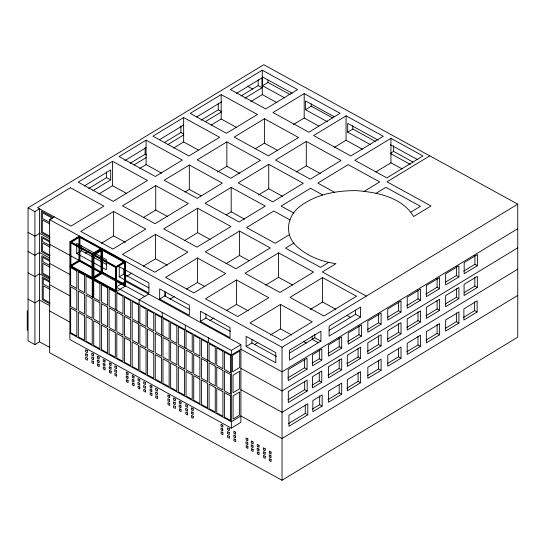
<?xml version="1.0" encoding="UTF-8"?>
<svg xmlns="http://www.w3.org/2000/svg" width="545" height="545" viewBox="0 0 545 545"><rect width="100%" height="100%" fill="white"/><g stroke="black" fill="none" stroke-linecap="round" stroke-linejoin="round"><path stroke-width="0.82" d="M34.9 344.617L34.9 211.603L39.519 208.796L39.519 341.81L34.9 344.617L28.061 340.857L28.061 207.849L263.773 64.719L517.75 204.143L517.75 337.151L282.038 480.281L49.629 352.697L49.629 219.683L54.248 216.883M146.087 140.174L119.069 156.579L155.352 176.498L182.371 160.087L146.087 140.174L146.087 164.59L139.69 168.48M221.188 94.585L190.225 113.387L226.482 133.287L257.444 114.484L221.188 94.585L221.188 119.008L211.106 125.125M183.645 117.522L152.913 136.182L188.924 155.952L219.655 137.292L183.645 117.522L183.645 141.945L173.637 148.015M262.274 70.182L230.392 89.543L265.708 108.925L297.584 89.571L262.274 70.182L262.274 94.605L250.68 101.642M112.536 161.306L78.214 182.146L113.183 201.337L147.497 180.497L112.536 161.306L112.536 185.729L98.952 193.972M124.757 160.639L146.087 147.688M196.772 116.923L221.747 101.758M159.46 139.718L183.645 125.037M236.36 93.433L262.084 77.812L262.084 87.765L244.937 98.175M84.257 185.988L110.696 169.938L110.696 179.884L92.834 190.73M88.726 188.475L106.588 177.629L106.588 171.825M130.119 163.337L145.127 154.228L145.127 147.593M164.481 142.477L180.913 132.496L180.913 125.868M201.132 120.22L218.279 109.811L218.279 103.175M240.999 96.015L258.146 85.606L258.146 79.802M284.769 97.957L262.547 85.756L267.983 82.452L267.983 80.061M134.002 164.978L146.087 157.634M205.39 121.644L221.747 111.711L218.279 109.811M167.996 144.486L183.645 134.983M39.519 233.362L34.9 236.162L28.061 232.408M304.192 93.59L272.997 112.536L308.872 132.224L340.066 113.285L304.192 93.59L304.192 118.013L293.312 124.621M264.393 118.749L234.207 137.081L268.365 155.829L298.558 137.504L264.393 118.749L264.393 143.172L255.053 148.839M226.856 141.884L197.229 159.876L230.801 178.304L260.428 160.312L226.856 141.884L226.856 166.3L217.462 172.009M189.319 164.992L164.181 180.259L197.201 198.38L222.34 183.12L189.319 164.992L189.319 189.415L185.014 192.031M155.747 185.627L122.468 205.84L155.053 223.722L188.332 203.517L155.747 185.627L155.747 210.05L143.451 217.516M113.626 211.474L80.776 231.414L112.904 249.051L145.753 229.111L113.626 211.474L113.626 235.89L101.486 243.261M240.897 344.624L231.353 350.415L116.058 287.126L125.602 281.329L240.897 344.624L240.897 422.355L231.353 428.145L69.896 339.515L69.896 241.844L79.441 236.053M71.804 241.251L73.957 239.95M75.387 239.078L77.533 237.777M79.468 236.619L79.468 261.178L70.877 266.389L70.877 241.83L79.468 236.619L101.54 248.738L92.957 253.95L92.977 297.352M102.521 248.724L92.48 254.808L92.48 278.236L70.4 266.117L70.4 242.689L79.945 236.891M327.552 121.835L305.459 109.709L311.243 106.2L311.243 103.809M79.441 255.006L76.716 253.514L81.362 250.693L81.362 245.604M85.061 253.234L89.346 250.632M100.314 248.629L78.964 236.905L78.964 260.34L70.373 265.551L92.452 277.671L91.976 277.957L91.976 254.529M70.4 266.117L79.945 260.326L79.945 237.715M79.965 260.892L80.442 260.599M92.452 253.677L101.036 248.459L101.036 249.024M102.542 249.283L93.958 254.501L116.031 266.621L124.621 261.402L102.542 249.283L102.521 272.153L102.044 272.439L124.621 284.837L125.098 284.545L102.521 272.153M346.061 115.84L313.6 135.555L350.81 155.979L383.271 136.27L346.061 115.84L346.061 140.263L334.521 147.273M306.283 141.421L275.538 160.087L310.282 179.162L341.02 160.496L306.283 141.421L306.283 165.844L296.276 171.92M268.733 164.331L238.172 182.888L272.725 201.854L303.293 183.297L268.733 164.331L268.733 188.747L258.548 194.933M231.196 187.398L205.049 203.271L239.126 221.978L265.272 206.105L231.196 187.398L231.196 211.821L226.114 214.907M197.631 208.224L163.663 228.846L196.97 247.137L230.944 226.509L197.631 208.224L197.631 232.64L184.619 240.543M155.516 234.357L122.475 254.42L154.814 272.173L187.855 252.11L155.516 234.357L155.516 258.78L143.308 266.192M93.168 277.235L101.513 272.166M93.672 277.514L101.54 272.732L93.774 268.467M93.672 278.079L101.54 273.297L101.54 250.135M93.454 278.788L102.521 273.283M115.554 267.472L93.481 255.353L93.481 278.788L115.554 290.907L115.554 267.472L125.602 261.389L125.602 285.955L116.058 291.745L116.058 267.186L69.896 241.844M116.031 290.614L93.958 278.495L93.958 255.067L102.542 249.848L125.118 262.247L116.535 267.459L116.535 291.459L116.031 291.18M370.641 144.752L347.676 132.149L352.819 129.022L352.819 125.834M119.246 276.86L119.246 266.682L148.901 282.964L148.901 293.135L119.246 276.86L123.797 274.101L123.797 269.012M126.787 276.226L131.815 273.168M115.554 286.847L116.031 286.561M390.935 138.355L354.809 160.291L386.855 177.888L422.981 155.952L390.935 138.355L390.935 162.778L375.764 171.988M239.521 231.032L205.233 251.858L236.005 268.746L270.293 247.927L239.521 231.032L239.521 255.455L225.95 263.698M197.447 258.037L165.557 277.405L193.802 292.91L225.698 273.549L197.447 258.037L197.447 282.46L186.574 289.061M148.676 294L139.139 299.791L139.139 304.417M393.579 145.822L393.579 151.401L390.261 153.411L410.31 164.42M159.678 299.055L159.678 288.877L189.326 305.159L189.326 315.33L159.678 299.055L164.801 295.942L164.801 291.704M169.904 299.185L174.257 296.541M289.313 234.732L275.211 243.295L246.565 227.572L273.801 211.031L290.09 219.969M363.965 191.472L379.702 181.921L348.194 164.624L317.783 183.086L334.65 192.351M429.787 155.85L387.025 181.812L431.013 205.956L413.628 216.515C402.156 197.283 377.283 192.235 356.532 190.648C336.245 190.437 314.976 194.402 298.762 207.332C287.392 216.74 284.633 233.219 294.899 244.555C305.745 255.639 320.821 261.552 335.972 263.671L322.327 271.955L366.308 296.099M293.966 243.002L285.498 248.139L320.521 267.363L328.86 262.302M376.03 193.318L385.887 187.33L420.461 206.303L410.971 212.066M278.563 252.88L244.991 273.263L279.966 292.461L313.538 272.078L278.563 252.88L278.563 277.303L265.708 285.11M236.489 279.966L205.458 298.81L237.763 316.55L268.801 297.706L236.489 279.966L236.489 304.389L226.386 310.527M200.369 321.393L200.369 311.215L230.024 327.497L230.024 337.668L200.369 321.393L205.921 318.021L205.921 313.784M209.791 320.603L214.117 317.973M322.572 277.603L289.974 297.393L323.928 316.032L356.525 296.242L322.572 277.603L322.572 302.025L310.255 309.499M280.491 304.437L250.005 322.947L281.731 340.366L312.217 321.857L280.491 304.437L280.491 328.86L270.327 335.032M246.115 346.504L246.115 336.333L275.77 352.608L275.77 362.786L246.115 346.504L251.94 342.969L251.94 339.576M254.358 344.726L257.989 342.519M282.038 480.281L282.038 347.267L517.75 204.143M289.129 353.337L314.799 337.757L314.799 334.439M329.105 330.352L355.544 314.295L355.544 310.153M320.923 341.122L289.484 360.211L289.484 350.258L320.923 331.169L320.923 341.122L314.799 337.757M360.558 317.054L329.119 336.142L329.119 326.189L360.558 307.101L360.558 317.054L355.544 314.295M517.75 228.702L282.038 371.826L240.897 349.243L231.353 355.04L69.896 266.41M287.889 377.91L304.56 367.793L304.56 359.312M312.176 363.147L319.329 358.801L319.329 350.019M328.036 353.473L339.201 346.695L339.201 337.948M347.812 341.47L358.978 334.685L358.978 325.937M367.425 329.562L378.591 322.776L378.591 314.029M387.345 317.463L398.511 310.684L398.511 301.93M406.815 305.636L417.988 298.858L417.988 290.11M425.945 294.028L437.11 287.242L437.11 278.495M445.231 282.31L456.403 275.532L456.403 266.778M463.761 271.063L474.927 264.284L474.927 255.53M341.708 348.071L328.451 356.123L328.451 344.985L341.708 336.933L341.708 348.071L339.201 346.695M361.485 336.061L348.228 344.113L348.228 332.981L361.485 324.929L361.485 336.061L358.978 334.685M381.098 324.152L367.834 332.205L367.834 321.073L381.098 313.021L381.098 324.152L378.591 322.776M401.018 312.06L387.761 320.113L387.761 308.974L401.018 300.922L401.018 312.06L398.511 310.684M420.495 300.234L407.231 308.286L407.231 297.154L420.495 289.095L420.495 300.234L417.988 298.858M439.617 288.618L426.36 296.678L426.36 285.539L439.617 277.487L439.617 288.618L437.11 287.242M458.91 276.908L445.647 284.96L445.647 273.822L458.91 265.769L458.91 276.908L456.403 275.532M477.434 265.66L464.177 273.713L464.177 262.574L477.434 254.522L477.434 265.66L474.927 264.284M307.067 369.169L288.223 380.608L288.223 369.585L307.067 358.147L307.067 369.169L304.56 367.793M321.836 360.177L312.537 365.824L312.537 354.652L321.836 349.004L321.836 360.177L319.329 358.801M517.75 247.832L282.038 390.956L240.897 368.372M328.036 375.232L339.201 368.454L339.201 359.7M346.913 363.767L358.079 356.989L358.079 348.241M367.425 351.314L378.591 344.535L378.591 335.788M387.345 339.222L398.511 332.436L398.511 323.689M406.815 327.395L417.988 320.617L417.988 311.863M425.945 315.787L437.11 309.001L437.11 300.254M445.231 304.069L456.403 297.291L456.403 288.537M464.36 292.454L474.831 286.098L474.831 277.351M287.992 399.819L304.662 389.695L304.662 381.221M312.101 385.179L319.261 380.832L319.261 372.051M341.708 369.83L328.451 377.883L328.451 366.744L341.708 358.692L341.708 369.83L339.201 368.454M360.592 358.365L347.329 366.417L347.329 355.286L360.592 347.226L360.592 358.365L358.079 356.989M381.098 345.911L367.834 353.964L367.834 342.832L381.098 334.773L381.098 345.911L378.591 344.535M401.018 333.819L387.761 341.872L387.761 330.733L401.018 322.681L401.018 333.819L398.511 332.436M420.495 321.993L407.231 330.045L407.231 318.907L420.495 310.854L420.495 321.993L417.988 320.617M439.617 310.377L426.36 318.43L426.36 307.298L439.617 299.246L439.617 310.377L437.11 309.001M458.91 298.667L445.647 306.719L445.647 295.581L458.91 287.528L458.91 298.667L456.403 297.291M477.345 287.474L464.081 295.526L464.081 284.388L477.345 276.335L477.345 287.474L474.831 286.098M307.169 391.072L288.325 402.517L288.325 391.494L307.169 380.049L307.169 391.072L304.662 389.695M321.768 382.209L312.462 387.863L312.462 376.684L321.768 371.036L321.768 382.209L319.261 380.832M517.75 269.175L282.038 412.299L240.897 389.716M288.605 423.56L305.268 413.444L305.268 404.962M312.503 409.05L319.663 404.703L319.663 395.922M328.036 399.621L339.201 392.836L339.201 384.886M346.913 388.156L358.079 381.377L358.079 372.623M367.425 375.703L378.591 368.924L378.591 360.17M387.345 363.61L398.511 356.825L398.511 348.078M406.815 351.784L417.988 344.999L417.988 336.251M425.945 340.169L437.11 333.39L437.11 324.636M445.231 328.458L456.403 321.673L456.403 312.925M463.461 317.388L474.627 310.609L474.627 301.855M307.782 414.82L288.939 426.258L288.939 415.236L307.782 403.797L307.782 414.82L305.268 413.444M322.17 406.08L312.864 411.727L312.864 400.555L322.17 394.907L322.17 406.08L319.663 404.703M341.708 394.219L328.451 402.271L328.451 391.133L341.708 383.081L341.708 394.219L339.201 392.836M360.592 382.754L347.329 390.806L347.329 379.667L360.592 371.615L360.592 382.754L358.079 381.377M381.098 370.3L367.834 378.353L367.834 367.214L381.098 359.162L381.098 370.3L378.591 368.924M401.018 358.201L387.761 366.254L387.761 355.122L401.018 347.07L401.018 358.201L398.511 356.825M420.495 346.382L407.231 354.434L407.231 343.296L420.495 335.243L420.495 346.382L417.988 344.999M439.617 334.766L426.36 342.819L426.36 331.68L439.617 323.628L439.617 334.766L437.11 333.39M458.91 323.049L445.647 331.108L445.647 319.97L458.91 311.917L458.91 323.049L456.403 321.673M477.141 311.985L463.877 320.038L463.877 308.899L477.141 300.847L477.141 311.985L474.627 310.609M517.75 295.41L282.038 438.541L240.897 415.958L231.353 421.748L69.896 333.118M390.261 144.65L417.77 159.746M378.046 140.058L347.676 123.388L347.676 132.149M292.181 93.256L262.547 76.988L262.547 85.756M334.18 116.712L305.459 100.948L305.459 109.709M267.983 82.452L290.206 94.653M311.243 106.2L332.722 117.992M352.819 129.022L375.784 141.632M393.579 151.401L412.838 161.974M258.146 85.606L262.084 87.765M390.935 162.778L402.115 168.916M346.061 140.263L362.432 149.248M247.444 86.171L252.648 89.026M262.274 94.605L276.989 102.678M304.192 118.013L318.839 126.052M221.188 119.008L236.728 127.537M306.283 165.844L320.324 173.555M264.393 143.172L277.766 150.509M322.701 194.94L310.527 188.257L281.138 206.099L293.898 213.102M180.913 132.496L183.781 134.07M183.645 141.945L198.346 150.011M268.733 188.747L282.705 196.418M226.856 166.3L239.541 173.262M145.127 154.228L146.51 154.984M146.087 164.59L161.64 173.126M231.196 211.821L244.528 219.138M189.319 189.415L201.064 195.859M106.588 177.629L110.696 179.884M112.536 185.729L126.672 193.489M239.521 255.455L249.045 260.68M197.631 232.64L210.213 239.548M278.563 277.303L292.699 285.062M155.747 210.05L167.594 216.556M322.572 302.025L335.856 309.315M346.927 315.392L350.619 317.422M318.348 342.682L312.217 339.317L312.217 336.006M155.516 258.78L167.274 265.231M113.626 235.89L125.309 242.307M197.447 282.46L204.879 286.541M236.489 304.389L248.241 310.841M280.491 328.86L291.555 334.937M303.367 341.415L306.317 343.037M28.061 207.849L34.9 211.603M49.629 219.683L282.038 347.267M123.892 262.138L102.044 250.141L102.044 272.439M49.649 222.387L42.333 218.368L42.333 212.72L51.114 217.537L51.114 219.151M49.649 223.872L42.333 219.86L42.333 232.047L49.649 236.067M79.441 244.834L76.716 243.336L76.716 253.514M79.945 245.107L100.77 256.545M102.521 257.499L106.37 259.618L106.37 269.789L102.521 267.677M70.877 241.83L92.957 253.95M70.4 242.689L92.48 254.808M251.94 342.969L276.404 356.396M205.921 318.021L230.385 331.449M164.801 295.942L189.347 309.417M81.362 250.693L106.568 264.529M123.797 274.101L148.996 287.937M49.956 237.368L41.331 232.626L41.331 211.038L52.116 216.958L52.116 218.62M79.945 255.285L100.77 266.716M39.519 233.219L49.827 238.874M49.656 240.842L41.536 236.387L41.536 251.701L49.656 256.164M50.174 242.259L42.544 238.063L42.544 241.544L50.174 245.734M79.945 260.326L92.071 266.982M93.522 267.779L100.791 271.764M78.964 260.34L92.316 267.67M49.629 244.249L79.441 260.612M85.395 263.882L92.098 267.561M97.31 270.422L100.287 272.057M117.407 281.458L118.899 282.276M124.11 285.137L144.936 296.569M79.468 261.178L92.112 268.12M93.597 268.937L100.294 272.616M50.174 247.253L42.544 243.063L42.544 251.122L50.174 255.312M82.036 272.52L83.521 273.338M49.827 258.146L39.519 252.485L34.9 255.292L28.061 251.531M49.636 259.938L41.829 255.653L41.829 273.767L49.636 278.052M50.038 261.293L42.837 257.335L42.837 261.648L50.038 265.599M49.629 263.371L69.753 274.421M50.038 267.275L42.837 263.317L42.837 273.181L50.038 277.139M49.827 279.49L39.519 273.835L34.9 276.635L28.061 272.882M49.615 281.016L42.244 276.969L42.244 299.641L49.615 303.688M50.133 282.433L43.246 278.652L43.246 284.006L50.133 287.787M49.629 284.722L69.753 295.765M50.133 289.518L43.246 285.737L43.246 299.062L50.133 302.843M49.827 305.725L39.519 300.07L34.9 302.87L28.061 299.116M49.629 310.957L69.753 322.006M39.519 341.81L49.827 347.465M231.353 350.415L231.353 428.145M209.076 361.09L209.076 343.657L215.248 347.049L215.248 364.476L201.405 356.873L201.405 339.446L207.57 342.832L207.57 360.265M208.326 337.777L208.326 342.396M186.049 348.446L186.049 331.013L192.222 334.405L192.222 351.832L178.344 344.222L178.344 326.789L184.544 330.188L184.544 347.621M185.293 325.133L185.293 329.752M165.557 292.12L165.557 296.357M162.969 335.774L162.969 318.348L169.141 321.734L169.141 339.167L155.27 331.551L155.27 314.118L161.463 317.517L161.463 334.95M162.219 312.462L162.219 317.088M139.888 323.11L139.888 305.677L146.06 309.063L146.06 326.496L132.19 318.88L132.19 301.446L138.382 304.853L138.382 322.279M125.118 262.247L125.118 286.241L101.036 273.025L101.036 250.7M124.621 262.533L124.621 284.837M116.807 310.439L116.807 293.006L122.979 296.391L122.979 313.825L109.109 306.208L109.109 288.782L115.302 292.181L115.302 309.615M93.733 297.768L93.733 280.334L99.898 283.727L99.898 301.153L86.028 293.537L86.028 276.111L92.228 279.51L92.228 296.943M27.25 310.636L27.25 330.331M70.434 187.732L37.537 207.706L71.007 226.086L103.904 206.105L70.434 187.732M239.718 351.021L232.613 355.34L232.613 371.785L239.718 367.473L239.718 351.021M239.65 371.274L233.022 375.301L233.022 392.768L239.65 388.742L239.65 371.274M239.378 392.107L233.083 395.929L233.083 419.05L239.378 415.222L239.378 392.107M76.825 271.049L70.646 267.656L70.646 285.103L76.825 288.496L76.825 271.049M84.523 275.286L78.33 271.88L78.33 289.313L84.523 292.713L84.523 275.286M107.603 287.951L101.404 284.551L101.404 301.984L107.603 305.384L107.603 287.951M130.684 300.622L124.485 297.223L124.485 314.649L130.684 318.055L130.684 300.622M153.765 313.293L147.566 309.894L147.566 327.32L153.765 330.726L153.765 313.293M176.839 325.965L170.646 322.558L170.646 339.991L176.839 343.391L176.839 325.965M199.899 338.615L193.727 335.229L193.727 352.663L199.899 356.048L199.899 338.615M222.925 351.259L216.753 347.873L216.753 365.3L222.925 368.693L222.925 351.259M230.603 355.476L224.431 352.084L224.431 369.517L230.603 372.903L230.603 355.476M76.825 290.185L70.652 286.793L70.652 306.447L76.825 309.833L76.825 290.185M84.523 294.409L78.33 291.01L78.33 310.657L84.523 314.063L84.523 294.409M92.228 298.64L86.028 295.233L86.028 314.887L92.228 318.287L92.228 298.64M99.898 302.85L93.733 299.464L93.733 319.111L99.898 322.504L99.898 302.85M107.603 307.08L101.404 303.681L101.404 323.328L107.603 326.728L107.603 307.08M115.302 311.304L109.109 307.905L109.109 327.559L115.302 330.958L115.302 311.304M122.979 315.521L116.807 312.135L116.807 331.782L122.979 335.168L122.979 315.521M130.684 319.752L124.485 316.345L124.485 335.999L130.684 339.399L130.684 319.752M138.382 323.975L132.19 320.576L132.19 340.223L138.382 343.629L138.382 323.975M146.06 328.192L139.888 324.806L139.888 344.454L146.06 347.839L146.06 328.192M153.765 332.416L147.566 329.017L147.566 348.671L153.765 352.07L153.765 332.416M161.463 336.647L155.27 333.247L155.27 352.894L161.463 356.294L161.463 336.647M169.141 340.863L162.969 337.471L162.969 357.125L169.141 360.511L169.141 340.863M176.839 345.087L170.646 341.688L170.646 361.335L176.839 364.741L176.839 345.087M184.544 349.318L178.344 345.918L178.344 365.566L184.544 368.965L184.544 349.318M192.222 353.528L186.049 350.142L186.049 369.789L192.222 373.182L192.222 353.528M199.899 357.745L193.727 354.359L193.727 374.006L199.899 377.392L199.899 357.745M207.57 361.962L201.405 358.569L201.405 378.223L207.57 381.609L207.57 361.962M215.248 366.172L209.076 362.786L209.076 382.433L215.248 385.826L215.248 366.172M222.925 370.389L216.753 366.996L216.753 386.65L222.925 390.036L222.925 370.389M230.603 374.599L224.431 371.213L224.431 390.86L230.603 394.253L230.603 374.599M76.825 311.529L70.652 308.143L70.652 332.682L76.825 336.067L76.825 311.529M84.523 315.753L78.33 312.353L78.33 336.892L84.523 340.298L84.523 315.753M92.228 319.983L86.028 316.584L86.028 341.122L92.228 344.522L92.228 319.983M99.898 324.2L93.733 320.807L93.733 345.353L99.898 348.739L99.898 324.2M107.603 328.424L101.404 325.024L101.404 349.563L107.603 352.969L107.603 328.424M115.302 332.654L109.109 329.255L109.109 353.794L115.302 357.193L115.302 332.654M122.979 336.865L116.807 333.479L116.807 358.017L122.979 361.41L122.979 336.865M130.684 341.095L124.485 337.696L124.485 362.234L130.684 365.634L130.684 341.095M138.382 345.326L132.19 341.919L132.19 366.465L138.382 369.864L138.382 345.326M146.06 349.536L139.888 346.15L139.888 370.689L146.06 374.074L146.06 349.536M153.765 353.766L147.566 350.36L147.566 374.906L153.765 378.305L153.765 353.766M161.463 357.99L155.27 354.591L155.27 379.129L161.463 382.536L161.463 357.99M169.141 362.207L162.969 358.821L162.969 383.36L169.141 386.746L169.141 362.207M176.839 366.438L170.646 363.031L170.646 387.577L176.839 390.976L176.839 366.438M184.544 370.661L178.344 367.262L178.344 391.8L184.544 395.2L184.544 370.661M192.222 374.878L186.049 371.486L186.049 396.031L192.222 399.417L192.222 374.878M199.899 379.088L193.727 375.703L193.727 400.241L199.899 403.634L199.899 379.088M207.57 383.305L201.405 379.919L201.405 404.458L207.57 407.844L207.57 383.305M215.248 387.515L209.076 384.13L209.076 408.668L215.248 412.061L215.248 387.515M222.925 391.732L216.753 388.347L216.753 412.885L222.925 416.271L222.925 391.732M230.603 395.949L224.431 392.557L224.431 417.102L230.603 420.488L230.603 395.949M187.521 405.453L185.763 404.485L185.763 406.468L187.521 407.428L187.521 405.453M87.343 350.707L85.592 349.74L85.592 351.723L87.343 352.683L87.343 350.707M93.563 354.121L91.805 353.153L91.805 355.136L93.563 356.096L93.563 354.121M99.095 357.159L97.344 356.192L97.344 358.174L99.095 359.135L99.095 357.159M105.001 360.395L103.243 359.434L103.243 361.41L105.001 362.377L105.001 360.395M111.105 363.753L109.347 362.786L109.347 364.762L111.105 365.729L111.105 363.753M116.582 366.758L114.825 365.79L114.825 367.773L116.582 368.733L116.582 366.758M128.041 373.046L126.283 372.085L126.283 374.061L128.041 375.028L128.041 373.046M133.995 376.316L132.237 375.348L132.237 377.331L133.995 378.291L133.995 376.316M139.772 379.49L138.014 378.523L138.014 380.499L139.772 381.466L139.772 379.49M145.481 382.624L143.723 381.657L143.723 383.639L145.481 384.6L145.481 382.624M151.871 386.132L150.12 385.165L150.12 387.148L151.871 388.108L151.871 386.132M157.416 389.171L155.659 388.21L155.659 390.186L157.416 391.153L157.416 389.171M169.686 395.908L167.928 394.941L167.928 396.923L169.686 397.884L169.686 395.908M175.306 398.994L173.548 398.027L173.548 400.01L175.306 400.97L175.306 398.994M181.022 402.128L179.264 401.168L179.264 403.143L181.022 404.111L181.022 402.128M193.189 408.811L191.431 407.844L191.431 409.826L193.189 410.787L193.189 408.811M222.81 425.195L221.059 424.228L221.059 426.21L222.81 427.171L222.81 425.195M229.316 428.765L227.565 427.798L227.565 429.78L229.316 430.741L229.316 428.765M235.631 432.226L233.873 431.265L233.873 433.241L235.631 434.208L235.631 432.226M247.839 438.929L246.081 437.969L246.081 439.944L247.839 440.912L247.839 438.929M253.057 441.941L251.306 440.973L251.306 442.956L253.057 443.916L253.057 441.941M258.998 445.306L257.24 444.339L257.24 446.321L258.998 447.281L258.998 445.306M265.19 448.801L263.433 447.84L263.433 449.816L265.19 450.776L265.19 448.801M271.029 452.112L269.271 451.144L269.271 453.12L271.029 454.087L271.029 452.112M187.466 409.241L185.709 408.273L185.709 410.249L187.466 411.216L187.466 409.241M87.289 354.495L85.538 353.528L85.538 355.51L87.289 356.471L87.289 354.495M93.508 357.908L91.751 356.941L91.751 358.923L93.508 359.884L93.508 357.908M99.04 360.947L97.283 359.979L97.283 361.955L99.04 362.922L99.04 360.947M104.94 364.183L103.189 363.222L103.189 365.198L104.94 366.158L104.94 364.183M111.051 367.534L109.293 366.574L109.293 368.549L111.051 369.517L111.051 367.534M116.528 370.539L114.77 369.578L114.77 371.554L116.528 372.521L116.528 370.539M127.986 376.833L126.229 375.866L126.229 377.849L127.986 378.809L127.986 376.833M133.941 380.103L132.183 379.136L132.183 381.119L133.941 382.079L133.941 380.103M139.718 383.271L137.96 382.311L137.96 384.286L139.718 385.254L139.718 383.271M145.426 386.405L143.669 385.444L143.669 387.42L145.426 388.387L145.426 386.405M151.817 389.913L150.059 388.953L150.059 390.929L151.817 391.896L151.817 389.913M157.362 392.959L155.604 391.998L155.604 393.974L157.362 394.934L157.362 392.959M169.631 399.689L167.874 398.729L167.874 400.704L169.631 401.672L169.631 399.689M175.252 402.775L173.494 401.815L173.494 403.791L175.252 404.758L175.252 402.775M180.967 405.916L179.21 404.955L179.21 406.931L180.967 407.898L180.967 405.916M193.134 412.599L191.377 411.632L191.377 413.607L193.134 414.575L193.134 412.599M222.755 428.976L221.004 428.016L221.004 429.991L222.755 430.959L222.755 428.976M229.261 432.553L227.503 431.586L227.503 433.561L229.261 434.529L229.261 432.553M235.576 436.014L233.819 435.053L233.819 437.029L235.576 437.996L235.576 436.014M247.784 442.717L246.027 441.75L246.027 443.732L247.784 444.693L247.784 442.717M253.003 445.721L251.245 444.761L251.245 446.737L253.003 447.704L253.003 445.721M258.936 449.094L257.185 448.126L257.185 450.102L258.936 451.069L258.936 449.094M265.136 452.588L263.378 451.621L263.378 453.604L265.136 454.564L265.136 452.588M270.974 455.893L269.216 454.932L269.216 456.908L270.974 457.875L270.974 455.893M187.575 412.994L185.825 412.034L185.825 414.009L187.575 414.977L187.575 412.994M87.404 358.249L85.647 357.288L85.647 359.264L87.404 360.231L87.404 358.249M93.624 361.662L91.867 360.701L91.867 362.677L93.624 363.644L93.624 361.662M99.156 364.7L97.398 363.74L97.398 365.715L99.156 366.683L99.156 364.7M105.056 367.943L103.305 366.976L103.305 368.958L105.056 369.919L105.056 367.943M111.166 371.295L109.409 370.328L109.409 372.31L111.166 373.27L111.166 371.295M116.637 374.299L114.886 373.339L114.886 375.314L116.637 376.282L116.637 374.299M128.102 380.594L126.345 379.627L126.345 381.602L128.102 382.57L128.102 380.594M134.056 383.857L132.299 382.897L132.299 384.872L134.056 385.84L134.056 383.857M139.833 387.032L138.076 386.064L138.076 388.047L139.833 389.007L139.833 387.032M145.542 390.166L143.785 389.205L143.785 391.181L145.542 392.141L145.542 390.166M151.932 393.674L150.175 392.713L150.175 394.689L151.932 395.65L151.932 393.674M157.478 396.719L155.72 395.752L155.72 397.734L157.478 398.695L157.478 396.719M169.74 403.45L167.989 402.489L167.989 404.465L169.74 405.432L169.74 403.45M175.367 406.536L173.61 405.575L173.61 407.551L175.367 408.518L175.367 406.536M181.083 409.677L179.325 408.709L179.325 410.692L181.083 411.652L181.083 409.677M193.25 416.353L191.493 415.392L191.493 417.368L193.25 418.335L193.25 416.353M222.871 432.737L221.113 431.776L221.113 433.752L222.871 434.719L222.871 432.737M229.377 436.307L227.619 435.346L227.619 437.322L229.377 438.289L229.377 436.307M235.685 439.774L233.934 438.807L233.934 440.789L235.685 441.75L235.685 439.774M247.893 446.478L246.142 445.51L246.142 447.486L247.893 448.453L247.893 446.478M253.118 449.482L251.361 448.521L251.361 450.497L253.118 451.464L253.118 449.482M259.052 452.847L257.295 451.887L257.295 453.862L259.052 454.83L259.052 452.847M265.252 456.342L263.494 455.382L263.494 457.357L265.252 458.325L265.252 456.342M271.09 459.653L269.332 458.686L269.332 460.668L271.09 461.629L271.09 459.653"/></g></svg>
